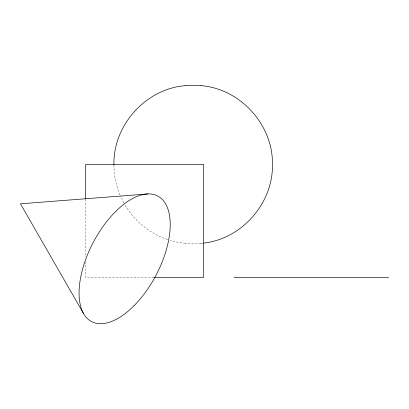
<?xml version="1.0" encoding="UTF-8"?>
<svg xmlns="http://www.w3.org/2000/svg" width="409" height="409" viewBox="0 0 409 409"><rect width="100%" height="100%" fill="white"/><g stroke="black" fill="none" stroke-linecap="round" stroke-linejoin="round"><path stroke-width="0.31" stroke-dasharray="2.04 1.53" d="M200.957 243.427L203.166 243.156M200.947 243.427L193.186 243.81L185.425 243.427M153.902 277.307L85.583 277.307L85.583 262.016M185.42 243.427L177.721 242.286L170.18 240.395M167.537 239.526C149.27 233.355 133.472 220.211 124.101 203.36M123.825 202.874L120.404 195.891M119.955 194.878C116.049 185.461 114.004 175.287 113.932 165.098M85.583 199.582L85.583 256.918"/><path stroke-width="0.61" d="M113.922 164.541C113.135 125.067 145.947 88.651 185.42 85.655M203.718 243.089C242.062 238.815 273.176 203.017 272.455 164.541C273.243 125.067 240.426 88.651 200.957 85.655M147.976 193.938L20.45 203.805L83.492 313.458M185.425 85.655L193.186 85.271L200.947 85.655M154.541 277.307L203.702 277.307L203.702 164.541L85.583 164.541L85.583 198.943M233.968 277.307L388.55 277.307M134.014 305.753A70.967 35.425 -62.2 0 0 158.62 196.535A70.967 35.425 -62.2 0 0 81.325 274.188A70.967 35.425 -62.2 0 0 134.014 305.753"/></g></svg>
